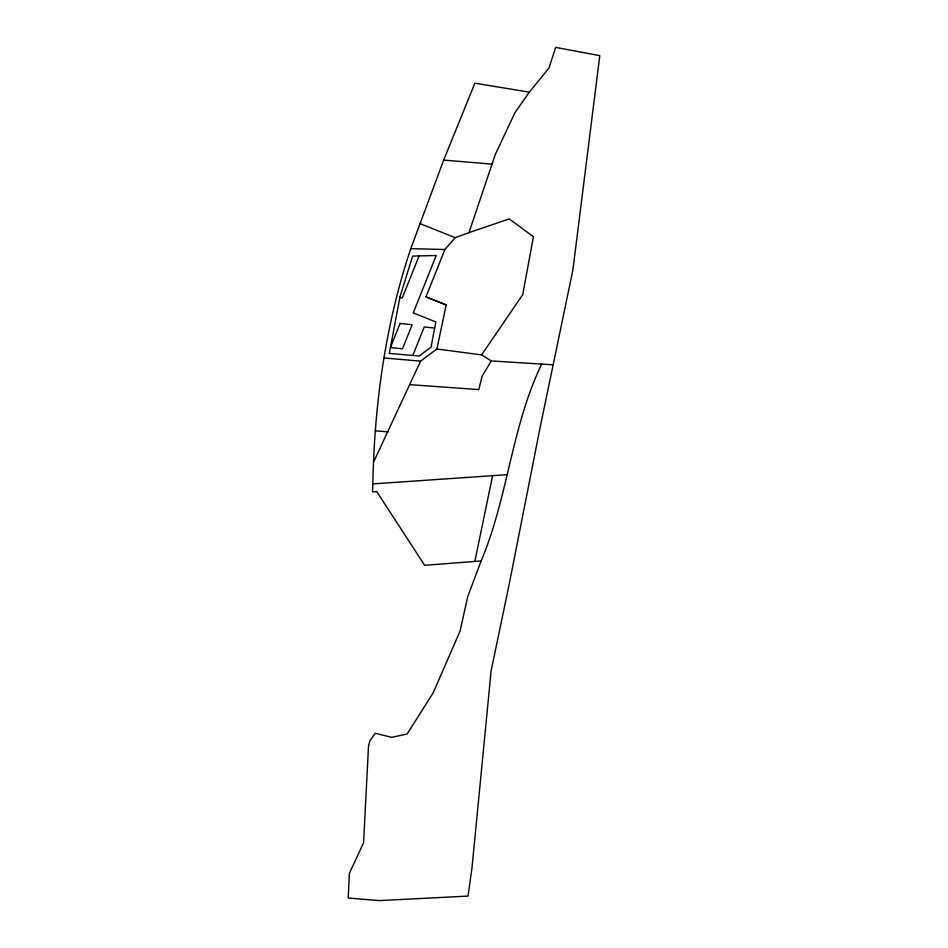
<?xml version="1.0" encoding="UTF-8"?>
<svg xmlns="http://www.w3.org/2000/svg" width="948" height="948" viewBox="0 0 948 948"><rect width="100%" height="100%" fill="white"/><g stroke="black" fill="none" stroke-linecap="round" stroke-linejoin="round"><path stroke-width="1.42" d="M541.711 364.103C511.482 426.47 508.033 497.451 481.122 560.979L424.633 565.292L376.735 491.585L372.505 491.87L372.86 483.907C374.353 404.286 385.421 324.24 410.792 248.625M481.122 560.979L467.826 596.28L460.064 631.06L433.189 692.834L407.119 734.036L391.749 737.343L375.218 733.266L369.827 740.886L368.499 746.337L363.582 842.748L349.385 873.333L348.2 898.017L379.271 900.6L468.016 896.085L472.009 867.752L491.111 670.9L508.969 585.283L540.514 425.534L572.888 269.979L599.8 55.636L555.67 47.4L548.963 68.019L529.387 92.146L515.001 112.575L495.247 154.583L468.976 232.651L455.182 237.687L444.873 249.537L425.96 296.866L446.188 304.96L436.921 348.983L420.58 361.141L373.891 461.392M492.605 475.671L474.829 561.453M444.908 249.514L410.792 248.649L443.676 160.094L474.877 83.187L529.387 92.146M419.087 255.924L402.308 297.862L399.831 297.589M412.842 355.476L424.254 326.965L434.658 328.067M553.17 364.814L491.337 360.927L482.129 376.107L478.776 389.581L409.631 384.651M436.921 348.983L481.596 354.908L522.704 294.686L533.44 236.716L509.218 218.905L468.976 232.651M372.86 483.907L506.979 474.687M375.278 430.819L388.182 431.873M443.676 160.094L491.894 164.111M384.296 357.989L420.58 361.141M425.925 296.89L446.188 304.96M419.703 223.479L455.182 237.687M481.596 354.908L491.337 360.927M399.997 296.748L389.308 353.438L419.182 356.021L431.056 347.193L435.819 321.929L413.245 312.899L436.21 255.498L412.641 256.09L399.997 296.748M400.068 323.458L390.422 347.549L402.509 348.828L412.143 324.737L400.068 323.458"/></g></svg>
